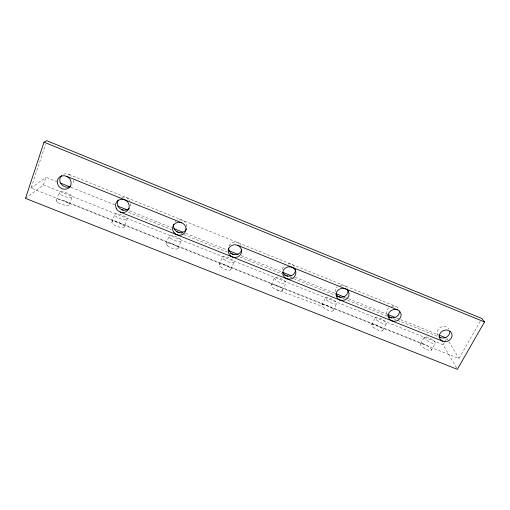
<?xml version="1.0" encoding="UTF-8"?>
<svg xmlns="http://www.w3.org/2000/svg" width="510" height="510" viewBox="0 0 510 510"><rect width="100%" height="100%" fill="white"/><g stroke="black" fill="none" stroke-linecap="round" stroke-linejoin="round"><path stroke-width="0.38" stroke-dasharray="2.55 1.91" d="M480.28 321.243L459.013 358.505L31.072 188.056L45.486 144.426M25.5 198.371L43.433 184.92L46.002 177.263L59.313 182.605M56.336 200.532L59.052 192.64M69.373 204.529L72.114 196.707M111.926 222.054L114.801 214.34M124.21 226.944A6.63 2.11 20.2 0 0 116.006 221.742A6.63 2.11 20.2 0 0 113.953 224.865A6.63 2.11 20.2 0 0 124.21 226.944L127.13 219.268A6.655 2.04 20.3 0 0 118.875 214.092A6.655 2.04 20.3 0 0 116.86 217.101A6.655 2.04 20.3 0 0 127.13 219.268M166.088 243.608L169.129 236.053M178.111 248.395L181.19 240.873M219.109 264.709L222.303 257.308M230.89 269.395L234.115 262.032M271.205 284.867L274.539 277.631M282.432 290.477L285.81 283.241A6.318 1.957 25 0 0 278.428 277.701A6.318 1.957 25 0 0 276.248 280.411A6.318 1.957 25 0 0 285.81 283.241M321.944 305.069L325.418 297.974M333.17 310.666L336.689 303.571M371.662 324.857L375.264 317.902M382.876 330.442L386.529 323.487M420.591 343.823L424.32 337.014M431.396 350.262A6.324 1.836 28.9 0 0 424.53 344.333A6.324 1.836 28.9 0 0 422.019 346.558A6.324 1.836 28.9 0 0 431.396 350.262L435.183 343.428A6.343 1.779 28.8 0 0 428.253 337.563A6.343 1.779 28.8 0 0 425.78 339.698A6.343 1.779 28.8 0 0 435.183 343.428M456.558 367.965L443.107 344.728L444.567 342.114M444.937 341.458L446.403 338.838M31.072 188.056L46.002 177.263M276.975 289.96L278.479 290.477A6.298 2.021 25 0 0 281.106 287.978A6.298 2.021 25 0 0 271.505 284.65A6.298 2.021 25 0 0 276.975 289.96L322.231 306.312M43.433 184.92L443.107 344.728M64.611 200.946L424.581 344.352M71.145 187.361L114.769 204.873M129.559 210.815L171.704 227.734M185.755 233.376L227.16 250.002M241.211 255.644L281.877 271.977M295.188 277.319L335.115 293.352M345.468 297.508L347.686 298.401M348.426 298.694L386.873 314.134M396.487 317.991L438.632 334.917M128.443 212.351L171.328 229.551M180.935 233.408L183.147 234.294M183.887 234.594L227.549 252.106M239.834 257.034L281.979 273.94M290.094 277.198L293.046 278.377M293.703 278.645L335.121 295.258M342.484 298.21L344.709 299.102M347.622 300.269L387.268 316.174M393.357 318.616L396.774 319.987M397.5 320.28L438.345 336.664M68.78 174.344L395.932 306.472M446.766 338.181L448.398 340.89M448.806 341.572L459.013 358.505M63.52 174.292A7.095 6.483 37.5 0 1 71.77 176.498M73.465 180.31A7.095 6.483 37.5 0 1 72.388 184.671M121.699 197.357A6.898 6.445 31.3 0 1 129.929 200.679M130.821 203.433A6.898 6.445 31.3 0 1 129.961 207.238M175.179 221.869A6.738 6.388 20.5 0 1 176.02 221.117M179.195 219.867A6.738 6.388 20.5 0 1 186.896 227.167M229.06 245.916A6.617 6.292 5.8 0 1 234.887 242.072A6.617 6.292 5.8 0 1 241.058 245.52M282.476 269.159A6.547 6.158 -6.8 0 1 285.077 265.085M288.239 263.887A6.547 6.158 -6.8 0 1 294.825 267.221M335.108 291.93A6.502 6.005 -14.3 0 1 337.403 286.703M339.896 285.409A6.502 6.005 -14.3 0 1 347.654 288.934M438.128 335.707A6.445 5.686 -21.3 0 1 440.111 327.586A6.445 5.686 -21.3 0 1 448.87 328.733M386.988 314.141A6.471 5.846 -18.7 0 1 389.066 307.524M391.565 306.261A6.471 5.846 -18.7 0 1 398.412 308.365M322.983 307.167A6.273 1.963 26.5 0 0 332.762 311.03A6.273 1.963 26.5 0 0 326.91 305.445A6.273 1.963 26.5 0 0 322.983 307.167M58.242 202.712A6.84 2.11 18.7 0 0 69.143 205.033A6.84 2.11 18.7 0 0 61.174 199.901A6.84 2.11 18.7 0 0 58.242 202.712M60.977 194.788A6.866 2.046 18.9 0 0 71.897 197.191A6.866 2.046 18.9 0 0 63.877 192.085A6.866 2.046 18.9 0 0 60.977 194.788M167.344 245.731A6.471 2.091 21.8 0 0 177.729 248.823A6.471 2.091 21.8 0 0 171.213 243.499A6.471 2.091 21.8 0 0 167.344 245.731M170.404 238.138A6.496 2.027 21.9 0 0 180.808 241.287A6.496 2.027 21.9 0 0 174.241 236.015A6.496 2.027 21.9 0 0 170.404 238.138M220.664 266.934A6.362 2.059 23.4 0 0 230.628 269.866A6.362 2.059 23.4 0 0 223.699 264.409A6.362 2.059 23.4 0 0 220.664 266.934M223.884 259.501A6.381 1.995 23.4 0 0 233.86 262.484A6.381 1.995 23.4 0 0 226.88 257.072A6.381 1.995 23.4 0 0 223.884 259.501M326.483 300.033A6.292 1.906 26.4 0 0 336.288 303.928A6.292 1.906 26.4 0 0 330.372 298.401A6.292 1.906 26.4 0 0 326.483 300.033M373.008 327.063A6.279 1.906 27.8 0 0 382.576 330.843A6.279 1.906 27.8 0 0 376.208 325.087A6.279 1.906 27.8 0 0 373.008 327.063M376.641 320.07A6.305 1.842 27.7 0 0 386.242 323.882A6.305 1.842 27.7 0 0 379.803 318.183A6.305 1.842 27.7 0 0 376.641 320.07"/><path stroke-width="0.76" d="M44.013 142.169L25.5 198.371L457.349 369.336L484.5 321.95L481.854 318.482L46.729 140.664L44.013 142.169L484.5 321.95M60.792 183.205L70.405 187.062M117.727 206.065L127.341 209.922M173.923 228.627L182.797 232.19M228.639 250.601L238.253 254.458M282.616 272.27L291.49 275.833M335.854 293.645L344.728 297.209M387.613 314.434L395.008 317.398M439.371 335.217L446.027 337.888M121.807 209.686L123.286 210.279M176.371 231.578L179.456 232.815M230.45 253.266L234.135 254.745M284.095 274.788L287.882 276.305M336.594 295.845L341.024 297.623M388.002 316.468L391.884 318.023M439.059 336.951L440.532 337.543M120.118 212.001L442.674 341.203M66.389 176.25A7.185 6.56 37.2 0 1 68.869 187.935A7.185 6.56 37.2 0 1 57.413 183.307A7.185 6.56 37.2 0 1 66.389 176.25L181.719 222.762M237.469 245.246L397.57 309.819M70.762 186.226A7.095 6.483 37.5 0 1 61.525 184.556A7.095 6.483 37.5 0 1 61.614 175.536M129.291 208.131A6.898 6.445 31.3 0 1 120.226 208.813A6.898 6.445 31.3 0 1 118.167 200.067M186.481 228.78A6.738 6.388 20.5 0 1 178.111 232.267A6.738 6.388 20.5 0 1 173.802 224.272M241.638 249.798A6.617 6.292 5.8 0 1 234.326 254.592A6.617 6.292 5.8 0 1 228.576 248.051M295.449 269.267A6.547 6.158 -6.8 0 1 290.49 275.967A6.547 6.158 -6.8 0 1 282.852 272.327M348.005 290.458A6.502 6.005 -14.3 0 1 343.746 296.775A6.502 6.005 -14.3 0 1 336.256 294.825M449.833 331.513A6.445 5.686 -21.3 0 1 446.135 337.25A6.445 5.686 -21.3 0 1 439.186 336.778M399.457 311.202A6.471 5.846 -18.7 0 1 395.091 317.392A6.471 5.846 -18.7 0 1 387.728 315.48M116.197 208.354A6.987 6.515 31 0 0 128.048 209.986A6.987 6.515 31 0 0 122.961 199.302A6.987 6.515 31 0 0 116.197 208.354M174.006 232.636A6.821 6.458 20.3 0 0 185.602 231.304A6.821 6.458 20.3 0 0 178.239 222.29A6.821 6.458 20.3 0 0 174.006 232.636M230.826 256.103A6.7 6.356 5.7 0 0 241.549 252.01A6.7 6.356 5.7 0 0 232.356 245.195A6.7 6.356 5.7 0 0 230.826 256.103M286.633 278.696A6.624 6.222 -6.7 0 0 295.908 272.232A6.624 6.222 -6.7 0 0 285.434 267.986A6.624 6.222 -6.7 0 0 286.633 278.696M339.756 299.976A6.579 6.063 -14.2 0 0 349.089 293.645A6.579 6.063 -14.2 0 0 338.844 289.495A6.579 6.063 -14.2 0 0 339.756 299.976M444.223 341.604A6.522 5.737 -21.2 0 0 451.809 333.636A6.522 5.737 -21.2 0 0 440.971 332.201A6.522 5.737 -21.2 0 0 444.223 341.604M391.75 320.803A6.547 5.903 -18.6 0 0 401.14 314.6A6.547 5.903 -18.6 0 0 391.106 310.539A6.547 5.903 -18.6 0 0 391.75 320.803"/></g></svg>
